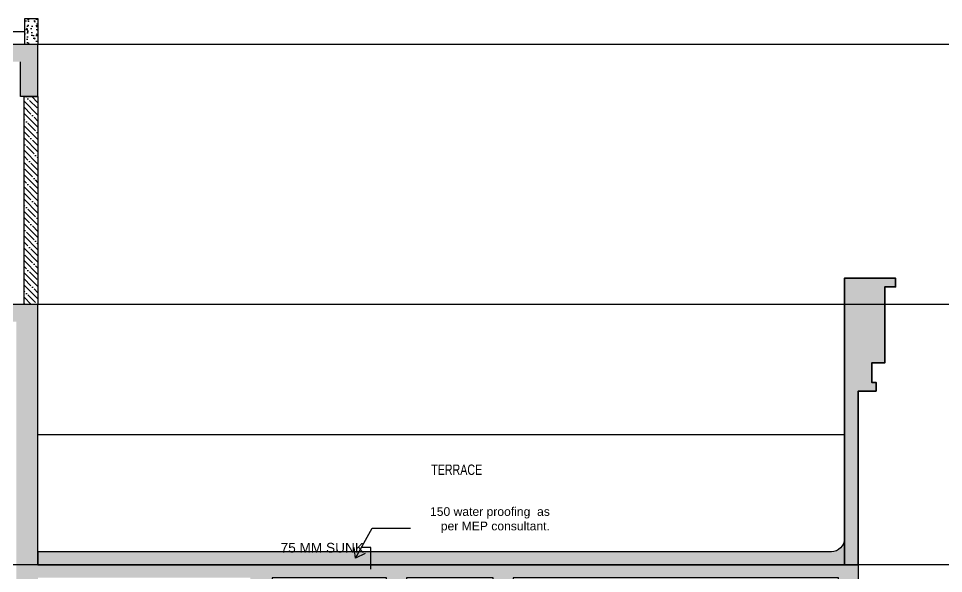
# Model space of a CAD drawing. Header units: millimetres. Extents: x -414464 to 1686, y -90036 to 108605.
# Drawn here: x -103966 to -93299, y 101464 to 107868 of the extents above; entities that cross this region are included whole.
import ezdxf

# ---------------------------------------------------------------- set-up
doc = ezdxf.new("R2010")
doc.units = ezdxf.units.MM
doc.header["$LTSCALE"] = 1000
doc.header["$MEASUREMENT"] = 0
for name, pattern in [('AUDIT_D_120904163729-0', [0]), ('HIDDEN2', [0.1875, 0.125, -0.0625]), ('T8_PROFILE SECTIONS$0$AUDIT_D_120904163729-0', [0])]:
    doc.linetypes.add(name, pattern=pattern)
doc.layers.get('0').update_dxf_attribs({"linetype": 'AUDIT_D_120904163729-0'})
for name, color, linetype in [('A-ELE', 1, 'Continuous'), ('a-hat rcc', 252, 'Continuous'), ('a-hat wall-100', 252, 'Continuous'), ('a-rcc', 3, 'Continuous'), ('A-WALL 200', 6, 'Continuous'), ('a-wall-100', 6, 'Continuous'), ('Leader', 2, 'AUDIT_D_120904163729-0'), ('LEVEL', 7, 'Continuous'), ('PRESTXT', 7, 'Continuous'), ('T8_PROFILE SECTIONS$0$A-SUNK SLAB', 251, 'T8_PROFILE SECTIONS$0$AUDIT_D_120904163729-0'), ('T8_PROFILE SECTIONS$0$Elev 01', 8, 'Continuous')]:
    doc.layers.add(name, color=color, linetype=linetype)
for name, color, linetype, lineweight in [('A-SLAB', 3, 'Continuous', 35), ('R0-18-10-2014-T1-1st Podium Floor Plan$0$Text', 7, 'Continuous', 0), ('T8_PROFILE SECTIONS$0$a-Text', 4, 'Continuous', 0)]:
    doc.layers.add(name, color=color, linetype=linetype, lineweight=lineweight)
doc.styles.add('arial', font='sanss___.ttf')
doc.styles.add('ARIAL ARROW', font='arial.ttf')
doc.styles.add('Romans 1', font='romans.shx', dxfattribs={"height": 100})
doc.styles.add('T8_PROFILE SECTIONS$0$RSP_TXT 500', font='swisscl.ttf', dxfattribs={"height": 250})
doc.styles.add('TEXT1', font='simplex.shx', dxfattribs={"width": 0.8})
doc.dimstyles.new('ALPINE S', dxfattribs={"dimscale": 0, "dimtxt": 100, "dimasz": 75, "dimexe": 0, "dimexo": 0, "dimgap": 75, "dimtad": 1, "dimdec": 0, "dimzin": 0, "dimdsep": 46, "dimtxsty": 'Romans 1', "dimblk": 'ARCHTICK', "dimcen": 0.09, "dimclrd": 256, "dimclre": 256, "dimclrt": 7, "dimadec": 0, "dimazin": 0, "dimtfac": 1, "dimtdec": 0, "dimtofl": 0, "dimtmove": 1, "dimatfit": 0, "dimldrblk": 'OPEN90', "dimfxl": 1, "dimtolj": 1, "dimtzin": 0, "dimarcsym": 0})
doc.dimstyles.new('dim 20', dxfattribs={"dimtxt": 0.25, "dimasz": 0.02, "dimexe": 0.01, "dimexo": 0, "dimgap": 0.05, "dimtad": 1, "dimdec": 0, "dimlfac": 1000, "dimzin": 9, "dimdsep": 46, "dimtxsty": 'TEXT1', "dimblk": 'ARCHTICK', "dimcen": 1, "dimdle": 0.015, "dimclrd": 8, "dimclre": 251, "dimclrt": 2, "dimadec": 0, "dimazin": 0, "dimtfac": 1, "dimtdec": 0, "dimtmove": 2, "dimatfit": 3, "dimldrblk": 'DOT', "dimfxl": 1, "dimlwd": -1, "dimarcsym": 0})

# ---------------------------------------------------------------- blocks, each defined once
blk = doc.blocks.new('A$C50ED7ECD')
at = {"layer": 'LEVEL', "color": 8, "linetype": 'HIDDEN2', "ltscale": 5}
for p, q in [((147.458654921169, 107.5678308440167), (63.49515281375341, 107.5678308440167)), ((147.458654921169, 104.5678315108671), (63.49514211126808, 104.5678315108682)), ((147.458654921169, 101.5649999453917), (63.49513061668841, 101.5649999453917))]:
    blk.add_line(p, q, dxfattribs=at)
blk = doc.blocks.new('_ArchTick')
at = {"color": 0, "linetype": 'ByBlock', "const_width": 0.15}
blk.add_lwpolyline([(-0.5, -0.5), (0.5, 0.5)], dxfattribs=at)

msp = doc.modelspace()

# ---------------------------------------------------------------- hatches: boundary and pattern name
at = {"layer": 'a-hat rcc'}
h = msp.add_hatch(dxfattribs=at)
h.set_pattern_fill('AR-CONC', color=256, scale=20, style=0)
h.set_pattern_definition([(49.99999999999999, (-172734.8407887153, -158031.8356208353), (143.4520365201507, -12.55042699651902), [15, -165]), (355, (-172734.8407887153, -158031.8356208353), (-27.7502667226, 150.4384267400024), [12, -132]), (100.45144446, (-172722.8864525153, -158032.8814896353), (115.7017693454224, 137.8879981937259), [12.74803839999999, -140.2284223999998]), (46.18420000000002, (-172734.8407887153, -157991.8356208353), (213.4482661343145, -33.10385615861531), [22.49999999999998, -247.4999999999998]), (96.63563549, (-172717.0534397153, -157994.5942822353), (186.9323891348457, 194.8237201549101), [19.1220684, -210.342752]), (351.1841639899999, (-172734.8407887153, -157991.8356208353), (186.9323890109546, 194.823720053998), [18, -198.0000002]), (21, (-172714.8407887153, -158001.8356208353), (119.3814104236923, -80.52377813306776), [15, -165]), (326.0000000000001, (-172714.8407887153, -158001.8356208353), (48.66306638431634, 145.0300090093706), [12, -132]), (71.45144474, (-172704.8923379153, -158008.5459356353), (168.0444753459942, 64.50623056127077), [12.748038, -140.2284224]), (37.50000000000001, (-172734.8407887153, -158031.8356208353), (2.431971063458134, 66.5787707662623), [0, -130.4, 0, -134, 0, -132.5]), (7.499999999999999, (-172734.8407887153, -158031.8356208353), (52.61390748842972, 78.88234237647205), [0, -76.39999999999999, 0, -127.4, 0, -50.5]), (327.5, (-172779.4407887153, -158031.8356208353), (106.7644872344818, -4.510974346875951), [0, -50, 0, -156, 0, -207]), (317.5, (-172799.4407887153, -158031.8356208353), (116.6372338684772, 20.02099646646354), [0, -65, 0, -103.6, 0, -147])])
h.paths.add_polyline_path([(-103890.9888233763, 107567.8442865937), (-103890.9888233763, 107867.8442865939), (-103740.9888233754, 107867.8442865939), (-103740.9888233763, 107567.8447344425)])
h = msp.add_hatch(dxfattribs=at)
h.set_pattern_fill('AR-CONC', color=256, scale=20, style=0)
h.set_pattern_definition([(49.99999999999999, (5102238.445082882, -1772900.867448915), (143.4520365201507, -12.55042699651902), [15, -165]), (355, (5102238.445082882, -1772900.867448915), (-27.7502667226, 150.4384267400024), [12, -132]), (100.45144446, (5102250.399419082, -1772901.913317715), (115.7017693454224, 137.8879981937259), [12.74803839999998, -140.2284223999997]), (46.1842, (5102238.445082882, -1772860.867448915), (213.4482661343145, -33.10385615861531), [22.49999999999996, -247.4999999999997]), (96.63563548999997, (5102256.232431883, -1772863.626110315), (186.9323891348457, 194.8237201549101), [19.1220684, -210.342752]), (351.1841639899999, (5102238.445082882, -1772860.867448915), (186.9323890109546, 194.823720053998), [18, -198.0000002]), (20.99999999999999, (5102258.445082882, -1772870.867448915), (119.3814104236923, -80.52377813306776), [15, -165]), (326, (5102258.445082882, -1772870.867448915), (48.66306638431634, 145.0300090093706), [12, -132]), (71.45144474000001, (5102268.393533682, -1772877.577763715), (168.0444753459942, 64.50623056127077), [12.748038, -140.2284224]), (37.50000000000001, (5102238.445082882, -1772900.867448915), (2.431971063458134, 66.5787707662623), [0, -130.4, 0, -134, 0, -132.5]), (7.499999999999991, (5102238.445082882, -1772900.867448915), (52.61390748842972, 78.88234237647205), [0, -76.39999999999998, 0, -127.4, 0, -50.49999999999999]), (327.5, (5102193.845082883, -1772900.867448915), (106.7644872344818, -4.510974346875952), [0, -50.00000000000001, 0, -156, 0, -207]), (317.5, (5102173.845082883, -1772900.867448915), (116.6372338684772, 20.02099646646354), [0, -65, 0, -103.6, 0, -147])])
edge = h.paths.add_edge_path()
edge.add_line((-103990.9430540304, 101564.9999529244), (-103990.9430540304, 104367.8119066441))
edge.add_line((-103990.9430540304, 104367.8119066441), (-105992.8299897104, 104368.6325104749))
edge.add_line((-105992.8299897106, 104368.6325104758), (-105992.8299894917, 101564.918683416))
edge.add_line((-105992.8299894917, 101564.9186834151), (-106190.9139330394, 101564.9999527941))
edge.add_line((-106190.9139330394, 101564.9999527941), (-106191.3804414794, 104368.632510474))
edge.add_line((-106191.3804414792, 104368.6325104749), (-112166.1415826069, 104367.8445530431))
edge.add_line((-112166.1415833647, 104367.8445382047), (-112166.1415833647, 101564.9999376511))
edge.add_line((-112166.1415833647, 101564.9999376511), (-112392.7937112572, 101564.9999524895))
edge.add_line((-112416.2128655939, 101564.9999524895), (-112416.2128655967, 107567.8442865936))
edge.add_line((-112392.7937112597, 107567.8442865927), (-103740.9888233773, 107567.8119066441))
edge.add_line((-103740.9888233773, 107567.8119066451), (-103740.9888233773, 106967.8119066451))
edge.add_line((-103740.9888233773, 106967.8119066451), (-103941.1535430104, 106967.811906632))
edge.add_line((-103941.1535430101, 106967.811906632), (-103941.1535430111, 107367.8119066311))
edge.add_line((-103941.1535430111, 107367.811906632), (-108566.4593337516, 107367.8306099279))
edge.add_line((-108566.459333752, 107367.830609927), (-108566.459333752, 105267.7956598569))
edge.add_line((-108566.459333752, 105267.7956598569), (-112166.1629677558, 105267.8549986956))
edge.add_line((-112166.1629677558, 105267.8549986956), (-112166.1463347602, 104567.8425937257))
edge.add_line((-112166.1463347602, 104567.8425937257), (-103740.9888233757, 104567.811906632))
edge.add_line((-103740.9888233754, 104567.811906633), (-103740.9888233745, 101564.9999529123))
edge.add_line((-103740.9888233745, 101564.9999529123), (-103990.9430540304, 101564.9999529254))
edge = h.paths.add_edge_path(flags=16)
edge.add_line((-112166.212865581, 107367.8434234091), (-112166.1677196801, 105467.8433539194))
edge.add_line((-112166.1677196801, 105467.8433539194), (-108766.4593337495, 105468.0955620548))
edge.add_line((-108766.4593337502, 105468.0955620548), (-108766.459333752, 107368.0955620566))
edge.add_line((-108766.459333752, 107368.0955620566), (-112166.2128655953, 107367.8440031549))
at = {"layer": 'a-hat rcc', "ltscale": 2}
h = msp.add_hatch(dxfattribs=at)
h.set_pattern_fill('AR-CONC', color=256, scale=20, style=0)
h.set_pattern_definition([(49.99999999999999, (-143893.318565176, -158031.8679160754), (143.4520365201507, -12.55042699651902), [15, -165]), (355, (-143893.318565176, -158031.8679160754), (-27.7502667226, 150.4384267400024), [12, -132]), (100.45144446, (-143881.364228976, -158032.9137848754), (115.7017693454224, 137.8879981937259), [12.74803839999999, -140.2284223999998]), (46.18420000000002, (-143893.318565176, -157991.8679160754), (213.4482661343145, -33.10385615861531), [22.49999999999998, -247.4999999999998]), (96.63563549, (-143875.531216176, -157994.6265774754), (186.9323891348457, 194.8237201549101), [19.1220684, -210.342752]), (351.1841639899999, (-143893.318565176, -157991.8679160754), (186.9323890109546, 194.823720053998), [18, -198.0000002]), (21, (-143873.318565176, -158001.8679160754), (119.3814104236923, -80.52377813306776), [15, -165]), (326.0000000000001, (-143873.318565176, -158001.8679160754), (48.66306638431634, 145.0300090093706), [12, -132]), (71.45144474, (-143863.370114376, -158008.5782308754), (168.0444753459942, 64.50623056127077), [12.748038, -140.2284224]), (37.50000000000001, (-143893.318565176, -158031.8679160754), (2.431971063458134, 66.5787707662623), [0, -130.4, 0, -134, 0, -132.5]), (7.499999999999999, (-143893.318565176, -158031.8679160754), (52.61390748842972, 78.88234237647205), [0, -76.39999999999999, 0, -127.4, 0, -50.5]), (327.5, (-143937.918565176, -158031.8679160754), (106.7644872344818, -4.510974346875951), [0, -50, 0, -156, 0, -207]), (317.5, (-143957.918565176, -158031.8679160754), (116.6372338684772, 20.02099646646354), [0, -65, 0, -103.6, 0, -147])])
h.paths.add_polyline_path([(-94442.45039945049, 101564.999445892), (-94442.45496436232, 104869.8621381043), (-93852.26063126954, 104869.8064616124), (-93852.26063126954, 104769.7742975622), (-93977.30083633098, 104769.7742975622), (-93977.30083633098, 103894.4928244145), (-94127.34908240777, 103894.4928244145), (-94127.34908240777, 103669.4933104895), (-94077.33300038264, 103669.4933104895), (-94077.33300038264, 103569.4405646341), (-94282.39893669891, 103569.4405646341), (-94282.39893665258, 102724.9324717063), (-94282.39893665258, 102724.9324717672), (-94282.40010149506, 101564.9999569145)])
at = {"layer": 'a-hat rcc'}
h = msp.add_hatch(dxfattribs=at)
h.set_pattern_fill('AR-CONC', color=256, scale=20, style=0)
h.set_pattern_definition([(49.99999999999999, (-7.856113370507956e-06, 76799.99999999655), (143.4520365201507, -12.55042699651902), [15, -165]), (355, (-7.856113370507956e-06, 76799.99999999655), (-27.7502667226, 150.4384267400024), [12, -132]), (100.45144446, (11.95432834388339, 76798.95413119656), (115.7017693454224, 137.8879981937259), [12.74803839999999, -140.2284223999998]), (46.18420000000002, (-7.856113370507956e-06, 76839.99999999655), (213.4482661343145, -33.10385615861531), [22.49999999999998, -247.4999999999998]), (96.63563549, (17.78734114389226, 76837.24133859656), (186.9323891348457, 194.8237201549101), [19.1220684, -210.342752]), (351.1841639899999, (-7.856113370507956e-06, 76839.99999999655), (186.9323890109546, 194.823720053998), [18, -198.0000002]), (21, (19.99999214388663, 76829.99999999655), (119.3814104236923, -80.52377813306776), [15, -165]), (326.0000000000001, (19.99999214388663, 76829.99999999655), (48.66306638431634, 145.0300090093706), [12, -132]), (71.45144474, (29.94844294388895, 76823.28968519656), (168.0444753459942, 64.50623056127077), [12.748038, -140.2284224]), (37.50000000000001, (-7.856113370507956e-06, 76799.99999999655), (2.431971063458134, 66.5787707662623), [0, -130.4, 0, -134, 0, -132.5]), (7.499999999999999, (-7.856113370507956e-06, 76799.99999999655), (52.61390748842972, 78.88234237647205), [0, -76.39999999999999, 0, -127.4, 0, -50.5]), (327.5, (-44.60000785611919, 76799.99999999655), (106.7644872344818, -4.510974346875951), [0, -50, 0, -156, 0, -207]), (317.5, (-64.60000785611919, 76799.99999999655), (116.6372338684772, 20.02099646646354), [0, -65, 0, -103.6, 0, -147])])
h.paths.add_polyline_path([(-98261.84768627575, 101414.9999530041), (-94511.21325276734, 101414.9999530041), (-94511.21325276734, 100814.999893256), (-94281.21325276777, 100814.999893256), (-94282.20233133367, 101564.9999569329), (-94442.48717437322, 101564.999955128), (-99721.4233583076, 101564.9999536927), (-99721.42335831127, 101564.9999534871), (-100990.9800843547, 101564.9999534225), (-100990.9800843511, 101564.999953408), (-103740.9888386032, 101564.9999532679), (-103991.2665804344, 101564.9999532679), (-103991.2665804344, 98564.99995243558), (-103741.2128674955, 98564.9999528348), (-103741.2128674955, 101414.9999533329), (-101291.0083844894, 101414.9999530041), (-101291.0083844849, 98564.99995319673), (-101041.6639175847, 98564.99995338694), (-101041.6639175889, 101414.9999530704), (-99721.42335830722, 101414.9999529582), (-99721.42335830852, 100814.9998961156), (-99491.42335830895, 100814.9998961156), (-99491.42335830987, 101414.9999530041), (-98491.84768627532, 101414.9999530041), (-98491.8476862744, 100814.9998961156), (-98261.84768627484, 100814.9998961156)])
at = {"layer": 'a-hat wall-100'}
h = msp.add_hatch(dxfattribs=at)
h.set_pattern_fill('ANSI35', color=256, scale=400, angle=90, style=0)
h.set_pattern_definition([(135, (5114873.371971482, -1688898.035944036), (-70.71067811865477, -70.71067811865476), []), (135, (5114873.371971482, -1688827.325266036), (-70.71067811865477, -70.71067811865476), [125, -25, 0, -25])])
h.paths.add_polyline_path([(-103740.9888233754, 104567.8314583765), (-103900.9888356098, 104567.8314583765), (-103900.9888356098, 106967.8119066327), (-103740.9888233754, 106967.8119066327)])
at = {"layer": 'T8_PROFILE SECTIONS$0$A-SUNK SLAB', "linetype": 'ByBlock'}
h = msp.add_hatch(dxfattribs=at)
h.set_pattern_fill('AR-HBONE', color=256, scale=10, angle=450)
h.set_pattern_definition([(44.99999999999989, (-5777625.967289805, -1684963.285768369), (3.215148589803641e-14, 56.5685424949238), [120, -40]), (135.0000000000001, (-5777597.683018556, -1684935.001497119), (3.215148589803641e-14, 56.5685424949238), [120, -40])])
edge = h.paths.add_edge_path()
edge.add_arc((-94592.43889769523, 101865.0109650274), 150.0000234774058, 270.00041652455275, 359.99119846966227, ccw=False)
edge.add_line((-94592.43780723633, 101715.010941554), (-103740.9888233675, 101714.9994433013))
edge.add_line((-103740.9888233675, 101714.9994433013), (-103740.9888233675, 101564.9994458345))
edge.add_line((-103740.9888233675, 101564.9994458345), (-94442.45039945049, 101564.999445892))
edge.add_line((-94442.45039945049, 101564.999445892), (-94442.43887598766, 101864.9879226714))

# ---------------------------------------------------------------- linework, layer by layer
at = {"layer": 'A-ELE'}
msp.add_line((-112266.2128655962, 107717.8442865938, 4.013163967808708e-09), (-103890.9888233773, 107717.8766660702, -0.6696363927930533), dxfattribs=at)
at = {"layer": 'a-rcc'}
for p, q in [((-103740.9888233764, 107567.811906633, 3.892637323588133e-09), (-112416.2128655962, 107567.8442865936, 1.142286265576331e-08)), ((-103740.9888233754, 106967.811906633, 3.09182723867707e-09), (-103740.9888233764, 107567.811906633, 3.864897735184059e-09)), ((-103941.1535430092, 106967.811906633, 3.09182723867707e-09), (-103941.1535430101, 107367.811906632, 3.607055987231433e-09)), ((-103740.9888233764, 106967.811906633, 3.892637323588133e-09), (-103941.1535430101, 106967.811906633, 3.859440766973421e-09)), ((-103740.9888233745, 104567.811906632), (-112166.1463348014, 104567.8442862835, -2.278190851861607))]:
    msp.add_line(p, q, dxfattribs=at)
at = {"layer": 'a-rcc', "elevation": -0.6696364042416405}
msp.add_lwpolyline([(-103890.9888233763, 107567.8442865937), (-103890.9888233763, 107867.8442865939), (-103740.9888233754, 107867.8442865939), (-103740.9888233763, 107567.8447344425)], close=True, dxfattribs=at)
at = {"layer": 'a-rcc', "elevation": -0.03228150548557907}
for points in [[(-103740.9888233754, 101564.9999529254), (-103740.988823056, 104567.8315153755)], [(-103741.3123497793, 101564.9999532679), (-101041.6639175893, 101564.999953408), (-101041.6639176104, 101564.9999534213), (-99721.42335832874, 101564.9999534859), (-99721.4233583076, 101564.9999536927), (-94442.48717437322, 101564.999955128), (-94442.48717433968, 101564.9999569154), (-94282.40010149506, 101564.9999569145), (-94281.21325276777, 100814.999893256), (-94511.21325276734, 100814.999893256), (-94511.21325276734, 101414.9999530041), (-98261.84768627575, 101414.9999530041), (-98261.84768627484, 100814.9998961156), (-98491.8476862744, 100814.9998961156), (-98491.84768627532, 101414.9999530041), (-99491.42335830987, 101414.9999530041), (-99491.42335830895, 100814.9998961156), (-99721.42335830852, 100814.9998961156), (-99721.42335832874, 101414.999953011), (-101041.6639176104, 101414.9999530176), (-101041.6639175847, 98564.99995349257)]]:
    msp.add_lwpolyline(points, dxfattribs=at)
at = {"layer": 'A-SLAB', "linetype": 'ByBlock', "elevation": -0.03228150548557907}
msp.add_lwpolyline([(-94442.45039945049, 101564.999445892), (-94442.45496436232, 104869.8621381043), (-93852.26063126954, 104869.8064616124), (-93852.26063126954, 104769.7742975622), (-93977.30083633098, 104769.7742975622), (-93977.30083633098, 103894.4928244145), (-94127.34908240777, 103894.4928244145), (-94127.34908240777, 103669.4933104895), (-94077.33300038264, 103669.4933104895), (-94077.33300038264, 103569.4405646341), (-94282.39893669891, 103569.4405646341), (-94282.39893665258, 102724.9324717063), (-94282.39893665258, 102724.9324717672), (-94282.40010149506, 101564.9999569145)], close=True, dxfattribs=at)
at = {"layer": 'A-WALL 200'}
msp.add_line((-103900.9888356135, 104567.8119066327, 4.20459400629593e-09), (-103900.9888356098, 106967.8119066327, 3.091827238676752e-09), dxfattribs=at)
at = {"layer": 'a-wall-100', "ltscale": 3, "elevation": 3.091827238676752e-09}
msp.add_lwpolyline([(-103740.9888233754, 104567.8314583765), (-103900.9888356098, 104567.8314583765), (-103900.9888356098, 106967.8119066327), (-103740.9888233754, 106967.8119066327)], close=True, dxfattribs=at)
at = {"layer": 'T8_PROFILE SECTIONS$0$A-SUNK SLAB', "linetype": 'ByBlock', "elevation": -0.03228150548557907}
msp.add_lwpolyline([(-94442.43887598766, 101864.9879226714, -0.4141664409129774), (-94592.43780723633, 101715.010941554), (-103740.9888233675, 101714.9994433013), (-103740.9888233675, 101564.9994458345), (-94442.45039945049, 101564.999445892)], format="xyb", close=True, dxfattribs=at)
at = {"layer": 'T8_PROFILE SECTIONS$0$Elev 01', "linetype": 'ByBlock'}
msp.add_line((-94442.40010152954, 103064.9654549205), (-103740.9888232159, 103064.965454863, -0.03228150548557907), dxfattribs=at)

# ---------------------------------------------------------------- block references
at = {"layer": 'LEVEL', "linetype": 'ByBlock', "xscale": 1000, "yscale": 1000, "zscale": 1000}
msp.add_blockref('A$C50ED7ECD', (-215639.982627843, -1.287087798118591e-06, -0.5978767620763392), dxfattribs=at)

# ---------------------------------------------------------------- texts
at = {"layer": 'PRESTXT', "style": 'arial'}
msp.add_text('75 MM SUNK', height=112.5, dxfattribs=at).set_placement((-100943.2084404617, 101705.0040949825, -0.1634896236720795))
at = {"layer": 'R0-18-10-2014-T1-1st Podium Floor Plan$0$Text', "insert": (-97838.2621555535, 101931.5511354373, -0.03228150548557907), "char_height": 100, "width": 1560.01026160494, "attachment_point": 9, "style": 'ARIAL ARROW'}
msp.add_mtext('150 water proofing  as per MEP consultant. ', dxfattribs=at)
at = {"layer": 'T8_PROFILE SECTIONS$0$a-Text', "insert": (-99206.34407792287, 102599.698037487), "char_height": 120, "attachment_point": 7, "style": 'T8_PROFILE SECTIONS$0$RSP_TXT 500'}
msp.add_mtext_dynamic_manual_height_columns('TERRACE', width=1106.247748976808, gutter_width=500, heights=[0], dxfattribs=at)

# ---------------------------------------------------------------- leaders
at = {"layer": 'Leader'}
msp.add_leader([(-100079.7844148888, 101642.1371171539, -0.3922421222827698), (-99888.7844148888, 101988.1371171539, -0.3922421222827698), (-99443.7844148888, 101988.1371171539, -0.3922421222827698)], dimstyle='ALPINE S', override={"dimscale": 1, "dimasz": 100, "dimtad": 0}, dxfattribs=at)
at = {"layer": 'PRESTXT'}
msp.add_leader([(-99902.88737394965, 101512.1472179216, -0.2789397427060238), (-99902.88737394965, 101763.5672870797, -0.2789397427060238), (-100011.1525125639, 101763.5672870797, -0.2789397427060238)], dimstyle='dim 20', override={"dimasz": 0.05, "dimgap": 0.05, "dimtad": 0}, dxfattribs=at)

doc.saveas('drawing.dxf')
